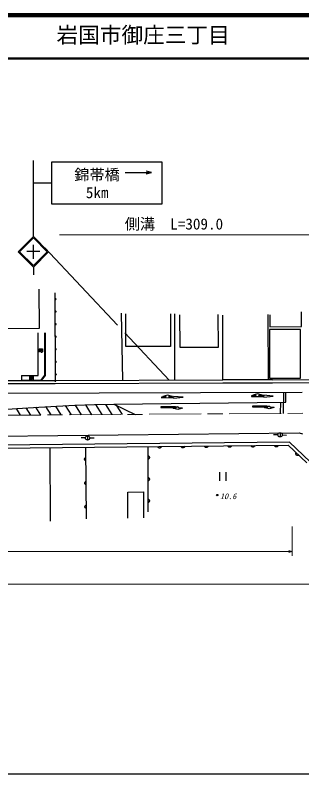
# Model space of a CAD drawing. Units: millimetres, scale not verified. Extents: x 40000 to 680000, y 20000 to 380000.
# Drawn here: x 395468 to 461685, y 205000 to 380000 of the extents above; entities that cross this region are included whole.
import ezdxf
from ezdxf.enums import TextEntityAlignment as Align

# ---------------------------------------------------------------- set-up
doc = ezdxf.new("R2010")
doc.units = ezdxf.units.MM
doc.header["$LTSCALE"] = 1000
doc.linetypes.add('CHAIN', pattern=[18.5, 12, -1.5, 3.5, -1.5])
for name, color, linetype, lineweight in [('M-BGD', 7, 'Continuous', 25), ('M-BMK', 2, 'CHAIN', 13), ('M-STR-HTXT', 7, 'Continuous', 13), ('M-STR-STRC', 7, 'Continuous', 25), ('M-TTL', 2, 'Continuous', 140), ('M-TTL-BAND', 7, 'Continuous', 25), ('M-TTL-LINE', 7, 'Continuous', 50), ('M-TTL-TXT', 7, 'Continuous', 13)]:
    doc.layers.add(name, color=color, linetype=linetype, lineweight=lineweight)
doc.styles.add('ＭＳ ゴシック', font='')
doc.styles.get('ＭＳ ゴシック').set_extended_font_data('MS Gothic')

msp = doc.modelspace()

# ---------------------------------------------------------------- linework, layer by layer
at = {"layer": 'M-BGD'}
for p, q in [((401060, 307776), (401015, 316797)), ((404620, 315965), (404713, 295703)), ((404625, 314768), (404683, 314748)), ((404685, 314287), (404628, 314268)), ((404683, 314748), (404732, 314718)), ((404734, 314317), (404685, 314287)), ((404732, 314718), (404787, 314671)), ((404788, 314366), (404734, 314317)), ((404787, 314671), (404817, 314616)), ((404818, 314421), (404788, 314366)), ((404817, 314616), (404835, 314557)), ((404835, 314480), (404818, 314421)), ((404835, 314557), (404835, 314480)), ((404639, 311873), (404696, 311853)), ((404696, 311853), (404745, 311824)), ((404745, 311824), (404800, 311776)), ((404800, 311776), (404831, 311722)), ((404831, 311527), (404802, 311471)), ((404831, 311722), (404848, 311663)), ((404849, 311585), (404831, 311527)), ((404848, 311663), (404849, 311585)), ((461596, 308184), (461596, 311544)), ((404698, 311392), (404641, 311373)), ((404747, 311422), (404698, 311392)), ((404802, 311471), (404747, 311422)), ((420328, 295783), (420066, 311235)), ((421036, 303551), (421036, 311143)), ((431359, 311143), (431359, 303551)), ((432349, 295845), (432334, 311121)), ((433434, 310870), (433489, 303387)), ((442444, 303453), (442390, 310935)), ((443430, 295901), (443416, 310793)), ((453828, 310938), (453883, 295911)), ((454324, 310883), (454324, 308073)), ((404652, 308979), (404710, 308959)), ((404712, 308498), (404654, 308479)), ((404710, 308959), (404758, 308929)), ((404760, 308528), (404712, 308498)), ((404758, 308929), (404814, 308882)), ((404815, 308577), (404760, 308528)), ((404814, 308882), (404844, 308827)), ((404845, 308632), (404815, 308577)), ((404844, 308827), (404862, 308768)), ((404862, 308691), (404845, 308632)), ((404862, 308768), (404862, 308691)), ((454324, 308073), (461596, 308184)), ((389978, 307701), (401060, 307776)), ((400747, 296878), (400756, 306728)), ((402347, 296936), (402356, 306726)), ((402447, 296902), (402456, 306726)), ((454243, 307483), (454243, 296233)), ((461343, 307483), (454243, 307483)), ((461343, 296233), (461343, 307483)), ((404665, 306084), (404723, 306064)), ((404725, 305603), (404668, 305584)), ((404723, 306064), (404772, 306035)), ((404774, 305633), (404725, 305603)), ((404772, 306035), (404827, 305987)), ((404828, 305682), (404774, 305633)), ((404827, 305987), (404857, 305933)), ((404858, 305738), (404828, 305682)), ((404857, 305933), (404875, 305874)), ((404875, 305796), (404858, 305738)), ((404875, 305874), (404875, 305796)), ((400887, 302831), (400879, 302728)), ((400899, 302903), (400887, 302831)), ((400917, 302978), (400899, 302903)), ((400949, 303053), (400917, 302978)), ((401719, 302953), (401034, 302953)), ((401234, 303053), (401234, 302871)), ((401282, 302806), (401234, 302746)), ((401404, 302803), (401404, 302368)), ((401529, 302866), (401529, 303053)), ((401827, 302976), (401799, 303053)), ((401847, 302911), (401827, 302976)), ((401864, 302833), (401847, 302911)), ((401872, 302736), (401864, 302833)), ((404679, 303190), (404736, 303170)), ((404736, 303170), (404785, 303140)), ((404785, 303140), (404840, 303093)), ((404842, 302788), (404787, 302739)), ((404840, 303093), (404870, 303038)), ((404871, 302843), (404842, 302788)), ((404870, 303038), (404888, 302979)), ((404889, 302902), (404871, 302843)), ((404888, 302979), (404889, 302902)), ((431359, 303551), (421036, 303551)), ((433489, 303387), (442444, 303453)), ((400879, 302728), (400879, 302628)), ((400879, 302628), (400884, 302543)), ((400884, 302543), (400902, 302451)), ((400902, 302451), (400919, 302383)), ((400919, 302383), (400949, 302303)), ((401119, 302661), (401034, 302618)), ((401179, 302701), (401119, 302661)), ((401234, 302746), (401179, 302701)), ((401197, 302716), (401197, 302306)), ((401507, 302626), (401402, 302591)), ((401404, 302368), (401407, 302338)), ((401407, 302338), (401429, 302308)), ((401429, 302308), (401464, 302303)), ((401464, 302303), (401669, 302303)), ((401614, 302678), (401507, 302626)), ((401679, 302728), (401614, 302678)), ((401669, 302303), (401702, 302313)), ((401702, 302313), (401717, 302338)), ((401717, 302338), (401717, 302428)), ((401799, 302303), (401829, 302383)), ((401829, 302383), (401847, 302461)), ((401847, 302461), (401859, 302538)), ((401859, 302538), (401872, 302631)), ((401872, 302631), (401872, 302736)), ((404738, 302709), (404681, 302690)), ((404787, 302739), (404738, 302709)), ((404692, 300295), (404749, 300275)), ((404752, 299814), (404694, 299795)), ((404749, 300275), (404798, 300246)), ((404800, 299844), (404752, 299814)), ((404798, 300246), (404853, 300198)), ((404855, 299893), (404800, 299844)), ((404853, 300198), (404884, 300143)), ((404885, 299948), (404855, 299893)), ((404884, 300143), (404902, 300085)), ((404902, 300007), (404885, 299948)), ((404902, 300085), (404902, 300007)), ((396955, 296879), (396955, 295729)), ((396955, 296879), (400747, 296878)), ((396955, 295829), (401498, 295827)), ((398757, 296400), (398749, 296297)), ((398749, 296297), (398749, 296197)), ((398749, 296197), (398754, 296112)), ((398754, 296112), (398772, 296020)), ((398769, 296472), (398757, 296400)), ((398787, 296547), (398769, 296472)), ((398772, 296020), (398789, 295952)), ((398819, 296622), (398787, 296547)), ((398789, 295952), (398819, 295872)), ((399589, 296522), (398904, 296522)), ((398989, 296230), (398904, 296187)), ((399049, 296270), (398989, 296230)), ((399104, 296315), (399049, 296270)), ((399067, 296285), (399067, 295875)), ((399104, 296622), (399104, 296440)), ((399152, 296375), (399104, 296315)), ((399377, 296195), (399272, 296160)), ((399274, 296372), (399274, 295937)), ((399274, 295937), (399277, 295907)), ((399277, 295907), (399299, 295877)), ((399299, 295877), (399334, 295872)), ((399334, 295872), (399539, 295872)), ((399484, 296247), (399377, 296195)), ((399399, 296435), (399399, 296622)), ((399549, 296297), (399484, 296247)), ((399539, 295872), (399572, 295882)), ((399572, 295882), (399587, 295907)), ((399587, 295907), (399587, 295997)), ((399697, 296545), (399669, 296622)), ((399669, 295872), (399699, 295952)), ((399717, 296480), (399697, 296545)), ((399699, 295952), (399717, 296030)), ((399734, 296402), (399717, 296480)), ((399717, 296030), (399729, 296107)), ((399729, 296107), (399742, 296200)), ((399742, 296305), (399734, 296402)), ((399742, 296200), (399742, 296305)), ((401498, 295827), (402347, 296936)), ((401547, 295727), (402447, 296902)), ((404705, 297401), (404763, 297381)), ((404765, 296920), (404707, 296901)), ((404713, 295953), (404713, 295453)), ((404713, 295703), (443430, 295901)), ((404763, 297381), (404812, 297351)), ((404813, 296950), (404765, 296920)), ((404812, 297351), (404867, 297304)), ((404868, 296999), (404813, 296950)), ((404867, 297304), (404897, 297249)), ((404898, 297054), (404868, 296999)), ((404897, 297249), (404915, 297190)), ((404915, 297113), (404898, 297054)), ((404915, 297190), (404915, 297113)), ((454915, 295912), (443430, 295901)), ((454243, 296233), (461343, 296233)), ((454915, 295912), (465494, 295952)), ((454915, 295912), (465494, 295952)), ((389651, 295705), (396955, 295729)), ((389653, 295005), (396955, 295029)), ((396955, 295729), (401547, 295727)), ((396955, 295029), (401542, 295027)), ((401542, 295027), (404712, 295003)), ((401547, 295727), (404713, 295703)), ((404463, 295703), (404963, 295703)), ((404712, 295003), (443431, 295201)), ((443431, 295201), (454917, 295212)), ((454917, 295212), (465497, 295252)), ((461774, 292989), (320771, 292397)), ((430675, 292369), (429577, 292063)), ((431777, 292075), (430675, 292369)), ((451464, 292619), (450366, 292313)), ((450366, 292313), (451116, 292317)), ((451116, 292317), (450967, 292167)), ((452566, 292325), (451464, 292619)), ((451667, 292170), (451816, 292321)), ((451816, 292321), (452566, 292325)), ((455067, 292113), (452866, 292327)), ((452866, 292327), (452867, 292177)), ((457440, 292971), (457371, 288139)), ((457984, 290737), (458016, 292973)), ((418286, 290276), (457984, 290737)), ((430178, 291916), (429278, 291912)), ((429278, 291912), (429279, 291762)), ((429279, 291762), (432079, 291776)), ((429577, 292063), (430327, 292067)), ((430327, 292067), (430178, 291916)), ((430878, 291920), (431027, 292071)), ((432078, 291926), (430878, 291920)), ((431027, 292071), (431777, 292075)), ((434278, 291863), (432077, 292076)), ((432077, 292076), (432078, 291926)), ((432079, 291626), (434278, 291863)), ((432079, 291776), (432079, 291626)), ((450967, 292167), (450067, 292162)), ((450067, 292162), (450067, 292012)), ((450067, 292012), (452867, 292027)), ((452867, 292177), (451667, 292170)), ((452867, 292027), (452868, 291877)), ((452868, 291877), (455067, 292113)), ((456717, 290722), (456680, 288135)), ((390939, 288905), (395916, 289262)), ((395665, 289244), (396620, 287733)), ((395916, 289262), (400905, 289601)), ((397930, 289403), (398975, 287749)), ((400199, 289556), (401331, 287765)), ((400905, 289601), (405088, 289843)), ((402475, 289698), (403686, 287780)), ((404760, 289826), (406042, 287796)), ((405088, 289843), (409282, 290026)), ((407055, 289937), (408397, 287812)), ((409282, 290026), (413778, 290166)), ((409363, 290029), (410753, 287828)), ((411680, 290106), (413109, 287843)), ((413778, 290166), (418286, 290276)), ((414004, 290172), (415464, 287859)), ((416332, 290230), (417820, 287875)), ((418286, 290276), (423212, 287911)), ((418835, 290013), (420175, 287891)), ((432483, 289650), (429133, 289663)), ((429133, 289663), (429133, 289513)), ((429133, 289663), (429133, 289513)), ((429133, 289513), (432483, 289500)), ((433031, 289048), (431932, 289353)), ((431932, 289353), (432682, 289350)), ((432483, 289650), (432933, 289649)), ((434132, 289344), (433031, 289048)), ((434132, 289344), (433382, 289347)), ((450263, 289812), (450262, 289662)), ((450263, 289812), (450262, 289662)), ((450262, 289662), (453612, 289649)), ((453613, 289799), (450263, 289812)), ((454160, 289197), (453062, 289501)), ((453062, 289501), (453812, 289498)), ((453613, 289799), (454063, 289797)), ((455262, 289493), (454160, 289197)), ((455262, 289493), (454512, 289496)), ((326329, 282241), (461100, 283628)), ((456663, 283695), (456663, 282700)), ((461100, 283628), (461849, 283409)), ((411691, 282495), (410692, 282524)), ((412191, 282978), (412191, 281983)), ((412691, 282480), (413691, 282480)), ((456163, 283197), (455163, 283197)), ((457162, 283179), (458162, 283142)), ((458824, 281499), (321208, 280055)), ((321329, 279357), (458487, 280796)), ((403668, 263318), (403577, 280220)), ((411944, 263845), (411824, 280306)), ((426139, 280456), (426139, 265454)), ((428466, 280389), (428435, 280480)), ((428515, 280311), (428466, 280389)), ((428593, 280224), (428515, 280311)), ((428682, 280177), (428593, 280224)), ((428776, 280150), (428682, 280177)), ((428900, 280151), (428776, 280150)), ((428994, 280180), (428900, 280151)), ((429081, 280229), (428994, 280180)), ((429157, 280318), (429081, 280229)), ((429204, 280396), (429157, 280318)), ((429235, 280489), (429204, 280396)), ((433857, 280445), (433826, 280537)), ((433906, 280368), (433857, 280445)), ((433985, 280281), (433906, 280368)), ((434073, 280234), (433985, 280281)), ((434167, 280207), (434073, 280234)), ((434291, 280208), (434167, 280207)), ((434385, 280237), (434291, 280208)), ((434473, 280286), (434385, 280237)), ((434548, 280375), (434473, 280286)), ((434595, 280453), (434548, 280375)), ((434626, 280545), (434595, 280453)), ((439248, 280502), (439217, 280594)), ((439297, 280424), (439248, 280502)), ((439376, 280337), (439297, 280424)), ((439464, 280290), (439376, 280337)), ((439559, 280263), (439464, 280290)), ((439683, 280264), (439559, 280263)), ((439776, 280293), (439683, 280264)), ((439864, 280342), (439776, 280293)), ((439939, 280431), (439864, 280342)), ((439986, 280510), (439939, 280431)), ((440017, 280602), (439986, 280510)), ((444639, 280558), (444609, 280650)), ((444688, 280481), (444639, 280558)), ((444767, 280394), (444688, 280481)), ((444856, 280347), (444767, 280394)), ((444950, 280320), (444856, 280347)), ((445074, 280321), (444950, 280320)), ((445168, 280350), (445074, 280321)), ((445255, 280399), (445168, 280350)), ((445330, 280488), (445255, 280399)), ((445377, 280566), (445330, 280488)), ((445408, 280658), (445377, 280566)), ((450031, 280615), (450000, 280707)), ((450080, 280537), (450031, 280615)), ((450158, 280450), (450080, 280537)), ((450247, 280403), (450158, 280450)), ((450341, 280376), (450247, 280403)), ((450465, 280378), (450341, 280376)), ((450559, 280407), (450465, 280378)), ((450646, 280455), (450559, 280407)), ((450721, 280544), (450646, 280455)), ((450769, 280623), (450721, 280544)), ((450800, 280715), (450769, 280623)), ((455422, 280672), (455391, 280763)), ((455471, 280594), (455422, 280672)), ((455550, 280507), (455471, 280594)), ((455638, 280460), (455550, 280507)), ((455732, 280433), (455638, 280460)), ((455856, 280434), (455732, 280433)), ((455950, 280463), (455856, 280434)), ((456038, 280512), (455950, 280463)), ((456113, 280601), (456038, 280512)), ((456160, 280679), (456113, 280601)), ((456191, 280772), (456160, 280679)), ((458487, 280796), (462845, 276710)), ((463587, 276987), (458824, 281499)), ((426139, 278356), (426231, 278324)), ((426231, 278324), (426309, 278276)), ((426309, 278276), (426397, 278200)), ((460311, 278732), (460315, 278849)), ((460343, 278636), (460311, 278732)), ((460315, 278849), (460333, 278939)), ((460333, 278939), (460374, 279027)), ((460392, 278552), (460343, 278636)), ((460483, 278467), (460392, 278552)), ((460570, 278423), (460483, 278467)), ((460667, 278398), (460570, 278423)), ((460783, 278410), (460667, 278398)), ((460871, 278434), (460783, 278410)), ((460958, 278479), (460871, 278434)), ((411509, 277622), (411537, 277716)), ((411510, 277498), (411509, 277622)), ((411539, 277404), (411510, 277498)), ((411537, 277716), (411584, 277805)), ((411588, 277317), (411539, 277404)), ((411584, 277805), (411671, 277883)), ((411676, 277241), (411588, 277317)), ((411671, 277883), (411749, 277932)), ((411755, 277194), (411676, 277241)), ((411749, 277932), (411841, 277963)), ((411847, 277163), (411755, 277194)), ((426231, 277586), (426139, 277556)), ((426309, 277634), (426231, 277586)), ((426397, 277712), (426309, 277634)), ((426397, 278200), (426445, 278112)), ((426445, 277800), (426397, 277712)), ((426445, 278112), (426473, 278018)), ((426473, 277894), (426445, 277800)), ((426473, 278018), (426473, 277894)), ((426139, 273355), (426231, 273323)), ((426231, 273323), (426309, 273275)), ((426309, 273275), (426397, 273199)), ((426397, 273199), (426445, 273111)), ((426445, 273111), (426473, 273017)), ((426473, 273017), (426473, 272893)), ((442697, 274611), (442697, 272611)), ((444232, 272611), (444232, 274611)), ((411550, 272135), (411577, 272229)), ((411550, 272011), (411550, 272135)), ((411579, 271917), (411550, 272011)), ((411577, 272229), (411624, 272318)), ((411628, 271830), (411579, 271917)), ((411624, 272318), (411712, 272396)), ((411716, 271754), (411628, 271830)), ((411712, 272396), (411789, 272445)), ((411795, 271707), (411716, 271754)), ((411789, 272445), (411881, 272475)), ((411887, 271676), (411795, 271707)), ((426231, 272585), (426139, 272555)), ((426309, 272633), (426231, 272585)), ((426397, 272711), (426309, 272633)), ((426445, 272799), (426397, 272711)), ((426473, 272893), (426445, 272799)), ((421512, 269985), (425089, 270075)), ((421512, 263964), (421512, 269985)), ((425089, 270075), (425119, 264024)), ((426139, 268355), (426231, 268323)), ((426231, 268323), (426309, 268275)), ((426309, 268275), (426397, 268199)), ((426397, 268199), (426445, 268111)), ((426445, 267799), (426397, 267711)), ((426445, 268111), (426473, 268017)), ((426473, 267893), (426445, 267799)), ((426473, 268017), (426473, 267893)), ((411590, 266648), (411617, 266742)), ((411591, 266524), (411590, 266648)), ((411619, 266430), (411591, 266524)), ((411617, 266742), (411664, 266831)), ((411668, 266343), (411619, 266430)), ((411664, 266831), (411752, 266909)), ((411757, 266267), (411668, 266343)), ((411752, 266909), (411829, 266958)), ((411835, 266220), (411757, 266267)), ((411829, 266958), (411921, 266988)), ((411927, 266188), (411835, 266220)), ((426231, 267585), (426139, 267555)), ((426309, 267633), (426231, 267585)), ((426397, 267711), (426309, 267633))]:
    msp.add_line(p, q, dxfattribs=at)
for centre, radius in [((456663, 283197), 498), ((412191, 282480), 498), ((442157, 269309), 150), ((442157, 269309), 131), ((442157, 269309), 112), ((442157, 269309), 93.8), ((442157, 269309), 75), ((442157, 269309), 56.2), ((442157, 269309), 37.5), ((442157, 269309), 18.8)]:
    msp.add_circle(centre, radius, dxfattribs=at)
for centre, radius, start, end in [((432291, 289039), 500, 38.43475, 67.38977), ((432621, 288699), 1000, 40.40308, 71.78113), ((453420, 289188), 500, 38.43475, 67.38977), ((453750, 288848), 1000, 40.40308, 71.78113)]:
    msp.add_arc(centre, radius, start, end, dxfattribs=at)
at = {"layer": 'M-BMK'}
msp.add_line((370913, 287561), (467999, 288210), dxfattribs=at)
at = {"layer": 'M-STR-HTXT'}
for p, q in [((405742, 329316), (570814, 329316)), ((459443, 255294), (459443, 262015)), ((344319, 256294), (459443, 256294)), ((458693, 256509), (459443, 256294)), ((459443, 256294), (458693, 256080)), ((344839, 248749), (527123, 248749))]:
    msp.add_line(p, q, dxfattribs=at)
at = {"layer": 'M-STR-STRC'}
for p, q in [((399672, 328960), (399672, 346451)), ((403945, 336390), (403945, 346196)), ((403945, 346196), (429353, 346196)), ((429353, 346196), (429353, 336390)), ((420853, 343693), (426994, 343693)), ((426994, 343693), (425744, 344006)), ((425744, 343381), (426994, 343693)), ((399672, 341293), (403945, 341293)), ((429353, 336390), (403945, 336390)), ((396136, 325424), (399672, 328960)), ((396490, 325424), (399672, 328606)), ((399672, 328960), (403208, 325424)), ((402854, 325424), (399672, 328606)), ((398172, 325586), (399672, 325586)), ((399672, 323815), (399672, 327041)), ((399672, 325586), (401172, 325586)), ((402329, 326303), (419090, 308518)), ((399672, 321889), (396136, 325424)), ((399672, 322242), (396490, 325424)), ((403208, 325424), (399672, 321889)), ((399672, 322242), (402854, 325424)), ((399672, 321889), (399672, 320102)), ((420763, 306743), (431040, 295838))]:
    msp.add_line(p, q, dxfattribs=at)
at = {"layer": 'M-TTL'}
msp.add_line((680000, 380000), (40000, 380000), dxfattribs=at)
at = {"layer": 'M-TTL-BAND'}
msp.add_line((40000, 205000), (579000, 205000), dxfattribs=at)
at = {"layer": 'M-TTL-LINE'}
msp.add_line((40000, 370000), (680000, 370000), dxfattribs=at)

# ---------------------------------------------------------------- texts
at = {"layer": 'M-BGD', "style": 'ＭＳ ゴシック', "oblique": 15}
msp.add_text('10.6', height=1320, dxfattribs=at).set_placement((442786, 267973), align=Align.BOTTOM_LEFT)
at = {"layer": 'M-STR-HTXT', "style": 'ＭＳ ゴシック'}
msp.add_text('側溝\u3000L=309.0', height=2566, dxfattribs=at).set_placement((420783, 329782), align=Align.BOTTOM_LEFT)
at = {"layer": 'M-STR-STRC', "style": 'ＭＳ ゴシック'}
msp.add_text('錦帯橋', height=2566, dxfattribs=at).set_placement((409126, 341145), align=Align.BOTTOM_LEFT)
msp.add_text('5km', height=2566, rotation=0.1, dxfattribs=at).set_placement((411796, 337016), align=Align.BOTTOM_LEFT)
at = {"layer": 'M-TTL-TXT', "style": 'ＭＳ ゴシック'}
msp.add_text('岩国市御庄三丁目', height=3666, dxfattribs=at).set_placement((405024, 372500), align=Align.BOTTOM_LEFT)

doc.saveas('drawing.dxf')
